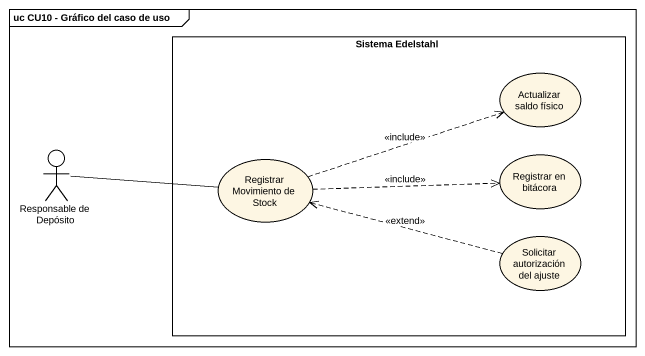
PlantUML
@startuml
mainframe uc CU10 - Gráfico del caso de uso
rectangle "Sistema Edelstahl" as Sistema_Edelstahl {
  usecase "Actualizar saldo físico" as Actualizar_saldo_físico
  usecase "Registrar Movimiento de Stock" as Registrar_Movimiento_de
  usecase "Registrar en bitácora" as Registrar_en_bitácora
  usecase "Solicitar autorización del ajuste" as Solicitar_autorización_del
}
actor "Responsable de Depósito" as Responsable_de_Depósito
Responsable_de_Depósito -right- Registrar_Movimiento_de
Registrar_Movimiento_de .right.> Actualizar_saldo_físico : <<include>>
Registrar_Movimiento_de .right.> Registrar_en_bitácora : <<include>>
Solicitar_autorización_del .left.> Registrar_Movimiento_de : <<extend>>
@enduml
